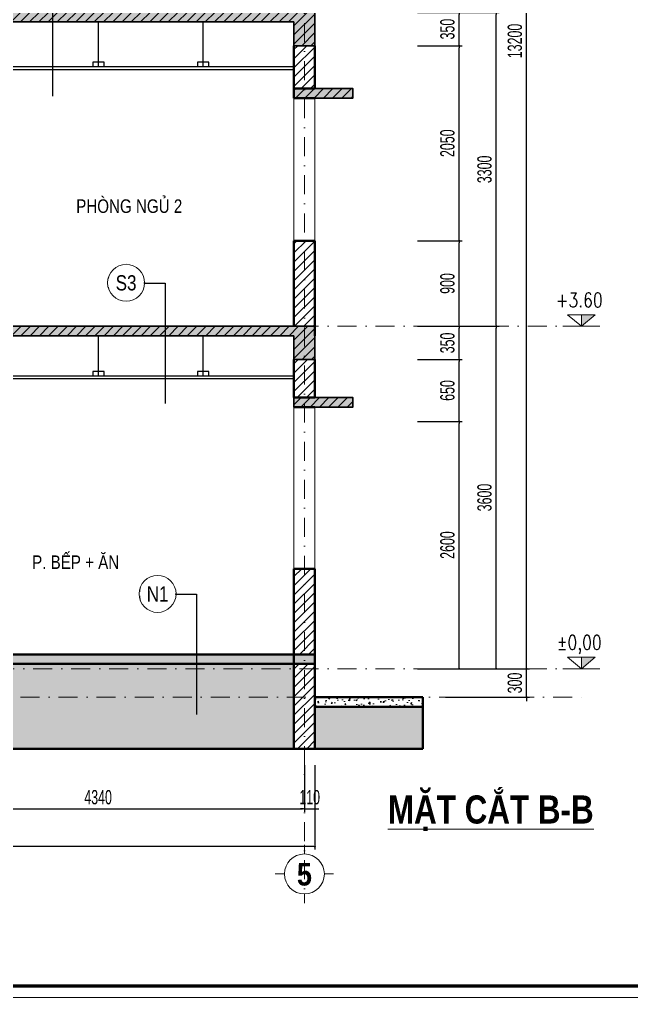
# Model space of a CAD drawing. Header units: millimetres. Extents: x 2565303 to 2664360, y -865723 to -262051.
# Drawn here: x 2645587 to 2652022, y -654848 to -644567 of the extents above; entities that cross this region are included whole.
import ezdxf
from ezdxf.enums import TextEntityAlignment as Align

# ---------------------------------------------------------------- set-up
doc = ezdxf.new("R2010")
doc.units = ezdxf.units.MM
doc.header["$LTSCALE"] = 10
doc.header["$MEASUREMENT"] = 0
doc.linetypes.add('ACAD_ISO07W100', pattern=[3, 0, -3])
doc.linetypes.add('DASHDOT', pattern=[1, 0.5, -0.25, 0, -0.25])
doc.layers.get('0').update_dxf_attribs({"linetype": 'CONTINUOUS'})
doc.layers.get('DEFPOINTS').update_dxf_attribs({"color": 10, "linetype": 'CONTINUOUS'})
for name, color, linetype, lineweight in [('- Nội Thất', 83, 'CONTINUOUS', 25), ('-thay1', 7, 'CONTINUOUS', 18), ('A-WIPEOUT', 254, 'ACAD_ISO07W100', 0), ('LC Dim', 8, 'CONTINUOUS', 13), ('LC Hatch', 252, 'CONTINUOUS', 5), ('LC ISO', 153, 'CONTINUOUS', 13), ('LC Net dam 1', 30, 'CONTINUOUS', 30), ('LC Net dam2', 6, 'CONTINUOUS', 40), ('LC Net manh', 250, 'CONTINUOUS', 5), ('LC Net truc', 134, 'DASHDOT', 5), ('LC Text1', 20, 'CONTINUOUS', 13), ('LC Text2', 7, 'CONTINUOUS', 13)]:
    doc.layers.add(name, color=color, linetype=linetype, lineweight=lineweight)
doc.layers.add('Khungten_LCDI', color=7, linetype='CONTINUOUS')
doc.layers.add('M3', color=3, linetype='CONTINUOUS')
doc.styles.add('General text 2', font='arial.ttf')
doc.styles.add('HOATBIF', font='hoatbif.shx', dxfattribs={"width": 0.65})
doc.styles.add('Khungten', font='', dxfattribs={"width": 0.9, "height": 5000})
doc.styles.add('LC 1', font='')
doc.styles.add('LC3', font='', dxfattribs={"width": 0.8})
doc.styles.add('T1', font='Vnsimli.shx', dxfattribs={"width": 0.7})
doc.styles.add('T2', font='', dxfattribs={"width": 0.8})
doc.styles.add('Title', font='', dxfattribs={"width": 0.8})
doc.styles.get('Khungten').set_extended_font_data('.VnAvantH')
doc.styles.get('LC 1').set_extended_font_data('.VnAvantH', bold=True)
doc.styles.get('LC3').set_extended_font_data('.VnArialH', bold=True)
doc.styles.get('T2').set_extended_font_data('.VnArialH')
doc.styles.get('Title').set_extended_font_data('.VnBlackH')
doc.dimstyles.new('1-100 (1-60)', dxfattribs={"dimscale": 60, "dimtxt": 2.5, "dimasz": 0.35, "dimexe": 0.5, "dimexo": 0, "dimgap": 0.8, "dimtad": 1, "dimdec": 0, "dimzin": 0, "dimdsep": 46, "dimtxsty": 'HOATBIF', "dimblk1": 'DOT', "dimblk2": 'DOT', "dimsah": 1, "dimcen": -1, "dimdle": 1, "dimclrd": 256, "dimclre": 256, "dimclrt": 4, "dimadec": 3, "dimazin": 2, "dimtfac": 0.333333, "dimtdec": 0, "dimtix": 1, "dimtmove": 2, "dimatfit": 3, "dimldrblk": 'DOT', "dimfxl": 1, "dimtvp": 0.833333, "dimtolj": 1, "dimtzin": 0, "dimarcsym": 0})
pattern_1 = [(50, (0, -120733.97), (143.4520365, -12.550427), [15, -165]), (355, (0, -120733.97), (-27.750267, 150.438427), [12, -132]), (100.4514445, (11.95, -120735.02), (115.701769, 137.887998), [12.7480384, -140.2284224]), (46.1842, (0, -120693.97), (213.448266, -33.103856), [22.5, -247.5]), (96.6356355, (17.79, -120696.73), (186.932389, 194.82372), [19.122068, -210.342752]), (351.184164, (0, -120693.97), (186.932389, 194.82372), [18, -198]), (21, (20, -120703.97), (119.3814104, -80.523778), [15, -165]), (326, (20, -120703.97), (48.663066, 145.030009), [12, -132]), (71.451445, (29.95, -120710.68), (168.044475, 64.5062306), [12.748038, -140.2284224]), (37.5, (0, -120733.97), (2.4319711, 66.5787708), [0, -130.4, 0, -134, 0, -132.5]), (7.5, (0, -120733.97), (52.6139075, 78.8823424), [0, -76.4, 0, -127.4, 0, -50.5]), (327.5, (-44.6, -120733.97), (106.7644872, -4.5109743), [0, -50, 0, -156, 0, -207]), (317.5, (-64.6, -120733.97), (116.637234, 20.0209965), [0, -65, 0, -103.6, 0, -147])]
pattern_2 = [(45, (0, -120733.97), (-48.6135912, 48.6135912), [])]

# ---------------------------------------------------------------- blocks, each defined once
blk = doc.blocks.new('DOT')
at = {"layer": 'M3', "color": 0, "linetype": 'ByBlock'}
blk.add_line((-0.5, 0), (-1, 0), dxfattribs=at)
at = {"layer": 'M3', "color": 0, "linetype": 'ByBlock', "const_width": 0.5}
blk.add_lwpolyline([(-0.25, 0, 1), (0.25, 0, 1)], format="xyb", close=True, dxfattribs=at)
blk = doc.blocks.new('*D242')
at = {"layer": 'DEFPOINTS', "color": 0, "transparency": 16777216}
for p in [(2644243, -652408), (2648583, -652408), (2648583, -652867)]:
    blk.add_point(p, dxfattribs=at)
at = {"layer": 'LC Dim', "lineweight": -2, "transparency": 16777216}
for p, q in [((2644243, -652408), (2644243, -652897)), ((2648583, -652408), (2648583, -652897)), ((2644264, -652867), (2648562, -652867))]:
    blk.add_line(p, q, dxfattribs=at)
at = {"layer": 'LC Dim', "lineweight": -2, "transparency": 16777216, "xscale": 21, "yscale": 21, "zscale": 21, "rotation": 180}
blk.add_blockref('DOT', (2644243, -652867), dxfattribs=at)
at = {"layer": 'LC Dim', "lineweight": -2, "transparency": 16777216, "xscale": 21, "yscale": 21, "zscale": 21}
blk.add_blockref('DOT', (2648583, -652867), dxfattribs=at)
at = {"layer": 'LC Dim', "color": 4, "transparency": 16777216, "insert": (2646413, -652744), "char_height": 150, "attachment_point": 5, "style": 'HOATBIF'}
blk.add_mtext('\\A1;4340', dxfattribs=at)
blk = doc.blocks.new('*D243')
at = {"layer": 'DEFPOINTS', "color": 0, "transparency": 16777216}
for p in [(2648583, -652408), (2648693, -652408), (2648693, -652867)]:
    blk.add_point(p, dxfattribs=at)
at = {"layer": 'LC Dim', "lineweight": -2, "transparency": 16777216}
for p, q in [((2648583, -652408), (2648583, -652897)), ((2648693, -652408), (2648693, -652897)), ((2648562, -652867), (2648541, -652867)), ((2648583, -652867), (2648693, -652867)), ((2648714, -652867), (2648735, -652867))]:
    blk.add_line(p, q, dxfattribs=at)
at = {"layer": 'LC Dim', "lineweight": -2, "transparency": 16777216, "xscale": 21, "yscale": 21, "zscale": 21}
blk.add_blockref('DOT', (2648583, -652867), dxfattribs=at)
at = {"layer": 'LC Dim', "lineweight": -2, "transparency": 16777216, "xscale": 21, "yscale": 21, "zscale": 21, "rotation": 180}
blk.add_blockref('DOT', (2648693, -652867), dxfattribs=at)
at = {"layer": 'LC Dim', "color": 4, "transparency": 16777216, "insert": (2648638, -652744), "char_height": 150, "attachment_point": 5, "style": 'HOATBIF'}
blk.add_mtext('\\A1;110', dxfattribs=at)
blk = doc.blocks.new('*D244')
at = {"layer": 'DEFPOINTS', "color": 0, "transparency": 16777216}
for p in [(2634693, -652408), (2648693, -652408), (2634693, -653262)]:
    blk.add_point(p, dxfattribs=at)
at = {"layer": 'LC Dim', "lineweight": -2, "transparency": 16777216}
for p, q in [((2634693, -652408), (2634693, -653292)), ((2648693, -652408), (2648693, -653292)), ((2648672, -653262), (2634714, -653262))]:
    blk.add_line(p, q, dxfattribs=at)
at = {"layer": 'LC Dim', "lineweight": -2, "transparency": 16777216, "xscale": 21, "yscale": 21, "zscale": 21, "rotation": 180}
blk.add_blockref('DOT', (2634693, -653262), dxfattribs=at)
at = {"layer": 'LC Dim', "lineweight": -2, "transparency": 16777216, "xscale": 21, "yscale": 21, "zscale": 21}
blk.add_blockref('DOT', (2648693, -653262), dxfattribs=at)
at = {"layer": 'LC Dim', "color": 4, "transparency": 16777216, "insert": (2641613, -653123), "char_height": 150, "attachment_point": 5, "style": 'HOATBIF'}
blk.add_mtext('\\A1;14000', dxfattribs=at)
blk = doc.blocks.new('TTRUC')
at = {"layer": 'LC ISO'}
for p, q in [((0, 6.95), (0, 10.13)), ((-6.95, 0), (-10.13, 0)), ((6.95, 0), (10.13, 0)), ((0, -6.95), (0, -10.13))]:
    blk.add_line(p, q, dxfattribs=at)
at = {"layer": 'LC Net manh'}
blk.add_circle((0, 0), 6.95, dxfattribs=at)
blk = doc.blocks.new('Caodo1')
at = {"layer": 'LC Text1'}
blk.add_hatch(color=256, dxfattribs=at).paths.add_polyline_path([(0, 200), (0, 0), (243, 200)])
for p, q in [((0, 0), (0, 200)), ((324, 0), (-324, 0))]:
    blk.add_line(p, q, dxfattribs=at)
blk.add_lwpolyline([(-243, 200), (243, 200), (0, 0), (0, 0)], close=True, dxfattribs=at)
at = {"layer": 'LC Text1', "style": 'T1', "width": 0.8}
blk.add_attdef('%%P0,00', text='', height=250, dxfattribs=at).set_placement((-39, 460), align=Align.MIDDLE_CENTER)
blk = doc.blocks.new('*D285')
at = {"layer": 'DEFPOINTS', "color": 0, "transparency": 16777216}
for p in [(2650067, -651392), (2650919, -651392), (2650067, -651692)]:
    blk.add_point(p, dxfattribs=at)
at = {"layer": 'LC Dim', "lineweight": -2, "transparency": 16777216}
for p, q in [((2650067, -651392), (2650949, -651392)), ((2650919, -651371), (2650919, -651350)), ((2650919, -651692), (2650919, -651392)), ((2650067, -651692), (2650949, -651692)), ((2650919, -651713), (2650919, -651734))]:
    blk.add_line(p, q, dxfattribs=at)
at = {"layer": 'LC Dim', "lineweight": -2, "transparency": 16777216, "xscale": 21, "yscale": 21, "zscale": 21}
for p, rotation in [((2650919, -651392), 270), ((2650919, -651692), 90)]:
    blk.add_blockref('DOT', p, dxfattribs=dict(at, rotation=rotation))
at = {"layer": 'LC Dim', "color": 4, "transparency": 16777216, "insert": (2650796, -651542), "char_height": 150, "attachment_point": 5, "rotation": 90, "style": 'HOATBIF'}
blk.add_mtext('\\A1;300', dxfattribs=at)
blk = doc.blocks.new('*D286')
at = {"layer": 'DEFPOINTS', "color": 0, "transparency": 16777216}
for p in [(2650067, -647792), (2650600, -647792), (2650067, -651392)]:
    blk.add_point(p, dxfattribs=at)
at = {"layer": 'LC Dim', "lineweight": -2, "transparency": 16777216}
for p, q in [((2650067, -647792), (2650630, -647792)), ((2650600, -651371), (2650600, -647813)), ((2650067, -651392), (2650630, -651392))]:
    blk.add_line(p, q, dxfattribs=at)
at = {"layer": 'LC Dim', "lineweight": -2, "transparency": 16777216, "xscale": 21, "yscale": 21, "zscale": 21}
for p, rotation in [((2650600, -647792), 90), ((2650600, -651392), 270)]:
    blk.add_blockref('DOT', p, dxfattribs=dict(at, rotation=rotation))
at = {"layer": 'LC Dim', "color": 4, "transparency": 16777216, "insert": (2650477, -649592), "char_height": 150, "attachment_point": 5, "rotation": 90, "style": 'HOATBIF'}
blk.add_mtext('\\A1;3600', dxfattribs=at)
blk = doc.blocks.new('*D287')
at = {"layer": 'DEFPOINTS', "color": 0, "transparency": 16777216}
for p in [(2650067, -644492), (2650600, -644492), (2650067, -647792)]:
    blk.add_point(p, dxfattribs=at)
at = {"layer": 'LC Dim', "lineweight": -2, "transparency": 16777216}
for p, q in [((2650067, -644492), (2650630, -644492)), ((2650600, -647771), (2650600, -644513)), ((2650067, -647792), (2650630, -647792))]:
    blk.add_line(p, q, dxfattribs=at)
at = {"layer": 'LC Dim', "lineweight": -2, "transparency": 16777216, "xscale": 21, "yscale": 21, "zscale": 21}
for p, rotation in [((2650600, -644492), 90), ((2650600, -647792), 270)]:
    blk.add_blockref('DOT', p, dxfattribs=dict(at, rotation=rotation))
at = {"layer": 'LC Dim', "color": 4, "transparency": 16777216, "insert": (2650477, -646142), "char_height": 150, "attachment_point": 5, "rotation": 90, "style": 'HOATBIF'}
blk.add_mtext('\\A1;3300', dxfattribs=at)
blk = doc.blocks.new('*D290')
at = {"layer": 'DEFPOINTS', "color": 0, "transparency": 16777216}
for p in [(2650067, -638192), (2650919, -638192), (2650067, -651392)]:
    blk.add_point(p, dxfattribs=at)
at = {"layer": 'LC Dim', "lineweight": -2, "transparency": 16777216}
for p, q in [((2650067, -638192), (2650949, -638192)), ((2650919, -651371), (2650919, -638213)), ((2650067, -651392), (2650949, -651392))]:
    blk.add_line(p, q, dxfattribs=at)
at = {"layer": 'LC Dim', "lineweight": -2, "transparency": 16777216, "xscale": 21, "yscale": 21, "zscale": 21}
for p, rotation in [((2650919, -638192), 90), ((2650919, -651392), 270)]:
    blk.add_blockref('DOT', p, dxfattribs=dict(at, rotation=rotation))
at = {"layer": 'LC Dim', "color": 4, "transparency": 16777216, "insert": (2650796, -644792), "char_height": 150, "attachment_point": 5, "rotation": 90, "style": 'HOATBIF'}
blk.add_mtext('\\A1;13200', dxfattribs=at)
blk = doc.blocks.new('*D291')
at = {"layer": 'DEFPOINTS', "color": 0, "transparency": 16777216}
for p in [(2649772, -648792), (2650210, -648792), (2649772, -651392)]:
    blk.add_point(p, dxfattribs=at)
at = {"layer": 'LC Dim', "lineweight": -2, "transparency": 16777216}
for p, q in [((2649772, -648792), (2650240, -648792)), ((2650210, -651371), (2650210, -648813)), ((2649772, -651392), (2650240, -651392))]:
    blk.add_line(p, q, dxfattribs=at)
at = {"layer": 'LC Dim', "lineweight": -2, "transparency": 16777216, "xscale": 21, "yscale": 21, "zscale": 21}
for p, rotation in [((2650210, -648792), 90), ((2650210, -651392), 270)]:
    blk.add_blockref('DOT', p, dxfattribs=dict(at, rotation=rotation))
at = {"layer": 'LC Dim', "color": 4, "transparency": 16777216, "insert": (2650087, -650092), "char_height": 150, "attachment_point": 5, "rotation": 90, "style": 'HOATBIF'}
blk.add_mtext('\\A1;2600', dxfattribs=at)
blk = doc.blocks.new('*D292')
at = {"layer": 'DEFPOINTS', "color": 0, "transparency": 16777216}
for p in [(2649772, -648142), (2650210, -648142), (2649772, -648792)]:
    blk.add_point(p, dxfattribs=at)
at = {"layer": 'LC Dim', "lineweight": -2, "transparency": 16777216}
for p, q in [((2649772, -648142), (2650240, -648142)), ((2650210, -648771), (2650210, -648163)), ((2649772, -648792), (2650240, -648792))]:
    blk.add_line(p, q, dxfattribs=at)
at = {"layer": 'LC Dim', "lineweight": -2, "transparency": 16777216, "xscale": 21, "yscale": 21, "zscale": 21}
for p, rotation in [((2650210, -648142), 90), ((2650210, -648792), 270)]:
    blk.add_blockref('DOT', p, dxfattribs=dict(at, rotation=rotation))
at = {"layer": 'LC Dim', "color": 4, "transparency": 16777216, "insert": (2650087, -648467), "char_height": 150, "attachment_point": 5, "rotation": 90, "style": 'HOATBIF'}
blk.add_mtext('\\A1;650', dxfattribs=at)
blk = doc.blocks.new('*D293')
at = {"layer": 'DEFPOINTS', "color": 0, "transparency": 16777216}
for p in [(2649772, -647792), (2650210, -647792), (2649772, -648142)]:
    blk.add_point(p, dxfattribs=at)
at = {"layer": 'LC Dim', "lineweight": -2, "transparency": 16777216}
for p, q in [((2649772, -647792), (2650240, -647792)), ((2650210, -648121), (2650210, -647813)), ((2649772, -648142), (2650240, -648142))]:
    blk.add_line(p, q, dxfattribs=at)
at = {"layer": 'LC Dim', "lineweight": -2, "transparency": 16777216, "xscale": 21, "yscale": 21, "zscale": 21}
for p, rotation in [((2650210, -647792), 90), ((2650210, -648142), 270)]:
    blk.add_blockref('DOT', p, dxfattribs=dict(at, rotation=rotation))
at = {"layer": 'LC Dim', "color": 4, "transparency": 16777216, "insert": (2650087, -647967), "char_height": 150, "attachment_point": 5, "rotation": 90, "style": 'HOATBIF'}
blk.add_mtext('\\A1;350', dxfattribs=at)
blk = doc.blocks.new('*D294')
at = {"layer": 'DEFPOINTS', "color": 0, "transparency": 16777216}
for p in [(2649772, -646892), (2650210, -646892), (2649772, -647792)]:
    blk.add_point(p, dxfattribs=at)
at = {"layer": 'LC Dim', "lineweight": -2, "transparency": 16777216}
for p, q in [((2649772, -646892), (2650240, -646892)), ((2650210, -647771), (2650210, -646913)), ((2649772, -647792), (2650240, -647792))]:
    blk.add_line(p, q, dxfattribs=at)
at = {"layer": 'LC Dim', "lineweight": -2, "transparency": 16777216, "xscale": 21, "yscale": 21, "zscale": 21}
for p, rotation in [((2650210, -646892), 90), ((2650210, -647792), 270)]:
    blk.add_blockref('DOT', p, dxfattribs=dict(at, rotation=rotation))
at = {"layer": 'LC Dim', "color": 4, "transparency": 16777216, "insert": (2650087, -647342), "char_height": 150, "attachment_point": 5, "rotation": 90, "style": 'HOATBIF'}
blk.add_mtext('\\A1;900', dxfattribs=at)
blk = doc.blocks.new('*D295')
at = {"layer": 'DEFPOINTS', "color": 0, "transparency": 16777216}
for p in [(2649772, -644842), (2650210, -644842), (2649772, -646892)]:
    blk.add_point(p, dxfattribs=at)
at = {"layer": 'LC Dim', "lineweight": -2, "transparency": 16777216}
for p, q in [((2649772, -644842), (2650240, -644842)), ((2650210, -646871), (2650210, -644863)), ((2649772, -646892), (2650240, -646892))]:
    blk.add_line(p, q, dxfattribs=at)
at = {"layer": 'LC Dim', "lineweight": -2, "transparency": 16777216, "xscale": 21, "yscale": 21, "zscale": 21}
for p, rotation in [((2650210, -644842), 90), ((2650210, -646892), 270)]:
    blk.add_blockref('DOT', p, dxfattribs=dict(at, rotation=rotation))
at = {"layer": 'LC Dim', "color": 4, "transparency": 16777216, "insert": (2650087, -645867), "char_height": 150, "attachment_point": 5, "rotation": 90, "style": 'HOATBIF'}
blk.add_mtext('\\A1;2050', dxfattribs=at)
blk = doc.blocks.new('*D296')
at = {"layer": 'DEFPOINTS', "color": 0, "transparency": 16777216}
for p in [(2649772, -644492), (2650210, -644492), (2649772, -644842)]:
    blk.add_point(p, dxfattribs=at)
at = {"layer": 'LC Dim', "lineweight": -2, "transparency": 16777216}
for p, q in [((2649772, -644492), (2650240, -644492)), ((2650210, -644821), (2650210, -644513)), ((2649772, -644842), (2650240, -644842))]:
    blk.add_line(p, q, dxfattribs=at)
at = {"layer": 'LC Dim', "lineweight": -2, "transparency": 16777216, "xscale": 21, "yscale": 21, "zscale": 21}
for p, rotation in [((2650210, -644492), 90), ((2650210, -644842), 270)]:
    blk.add_blockref('DOT', p, dxfattribs=dict(at, rotation=rotation))
at = {"layer": 'LC Dim', "color": 4, "transparency": 16777216, "insert": (2650087, -644667), "char_height": 150, "attachment_point": 5, "rotation": 90, "style": 'HOATBIF'}
blk.add_mtext('\\A1;350', dxfattribs=at)
blk = doc.blocks.new('lcdi fix')
at = {"layer": 'DEFPOINTS', "lineweight": 0}
blk.add_lwpolyline([(-1200, -14850), (-1200, 14850), (40800, 14850), (40800, -14850)], close=True, dxfattribs=at)
at = {"layer": 'Khungten_LCDI', "color": 5, "lineweight": 60}
blk.add_lwpolyline([(0, -14650), (0, 14650), (40600, 14650), (40600, -14650)], close=True, dxfattribs=at)
at = {"color": 7, "style": 'Khungten', "width": 0.8}
for tag, p in [('REVISION', (39499, -10746)), ('NGAYHT', (39546, -11609))]:
    blk.add_attdef(tag, text='', height=200, dxfattribs=at).set_placement(p, align=Align.CENTER)
at = {"layer": 'LC Text1', "style": 'Title', "width": 1.485915}
for tag, p, p2 in [('TENBANVE1', (36913, -8886), (40339, -8886)), ('TENBANVE2', (36913, -9562), (40339, -9562))]:
    blk.add_attdef(tag, text='', height=250, dxfattribs=at).set_placement(p, p2, align=Align.FIT)
at = {"layer": 'LC Text1', "style": 'Title', "width": 0.7}
blk.add_attdef('SOBANVE', text='', height=250, dxfattribs=at).set_placement((39562, -13896), align=Align.CENTER)
blk = doc.blocks.new('TIEUDE1')
at = {"layer": 'LC Text2', "color": 7, "style": 'LC 1'}
blk.add_attdef('TIªU§Ò', text='', height=5, dxfattribs=at).set_placement((0, 0), align=Align.BOTTOM_CENTER)
blk.add_attdef('TL', text='', height=3, dxfattribs=at).set_placement((0, -2), align=Align.TOP_CENTER)
blk = doc.blocks.new('*U262')
at = {"layer": 'A-WIPEOUT'}
blk.add_lwpolyline([(0, 4.25), (-2.5, 3.44), (-4.04, 1.31), (-4.04, -1.31), (-2.5, -3.44), (0, -4.25), (2.5, -3.44), (4.04, -1.31), (4.04, 1.31), (2.5, 3.44)], close=True, dxfattribs=at)
at = {"layer": 'LC Text1', "style": 'General text 2', "width": 0.8, "flags": 8}
blk.add_attdef('SYMBOL', text='', height=3.5, dxfattribs=at).set_placement((0, 0), align=Align.MIDDLE_CENTER)
blk.add_wipeout([(0, 4.25), (-2.5, 3.44), (-4.04, 1.31), (-4.04, -1.31), (-2.5, -3.44), (0, -4.25), (2.5, -3.44), (4.04, -1.31), (4.04, 1.31), (2.5, 3.44)]).dxf.layer = 'A-WIPEOUT'
at = {"layer": 'LC ISO'}
blk.add_circle((0, 0), 4.25, dxfattribs=at)

msp = doc.modelspace()

# ---------------------------------------------------------------- hatches: boundary and pattern name
at = {"layer": 'LC Dim', "ltscale": 0.3}
h = msp.add_hatch(dxfattribs=at)
h.set_pattern_fill('EARTH', color=256, scale=750, style=0)
h.set_pattern_definition([(0, (0, -120733.97), (187.5, 187.5), [187.5, -187.5]), (0, (0, -120663.66), (187.5, 187.5), [187.5, -187.5]), (0, (0, -120593.35), (187.5, 187.5), [187.5, -187.5]), (90, (23.44, -120569.9), (-187.5, 187.5), [187.5, -187.5]), (90, (93.75, -120569.9), (-187.5, 187.5), [187.5, -187.5]), (90, (164.06, -120569.9), (-187.5, 187.5), [187.5, -187.5])])
h.paths.add_polyline_path([(2649827.3, -651791.8), (2648692.7, -651791.8), (2648692.7, -652233.5), (2649827.3, -652233.5)])
h.paths.add_polyline_path([(2648472.7, -651341.8), (2644352.7, -651341.8), (2644352.7, -652233.5), (2648472.7, -652233.5)])
h.paths.add_polyline_path([(2644132.7, -651341.8), (2641832.7, -651341.8), (2641832.7, -652233.5), (2644132.7, -652233.5)])
h.paths.add_polyline_path([(2641612.7, -651341.8), (2637632.7, -651341.8), (2637632.7, -652233.5), (2641612.7, -652233.5)])
h.paths.add_polyline_path([(2637412.7, -651491.8), (2634912.7, -651491.8), (2634912.7, -652233.5), (2637412.7, -652233.5)])
h.paths.add_polyline_path([(2634692.7, -651791.8), (2631526.4, -651791.8), (2631526.4, -652233.5), (2634692.7, -652233.5)])
at = {"layer": 'LC Hatch'}
h = msp.add_hatch(dxfattribs=at)
h.set_pattern_fill('AR-CONC', color=256, scale=20, style=0)
h.set_pattern_definition(pattern_1)
h.paths.add_polyline_path([(2634912.7, -648691.8), (2634692.7, -648691.8), (2634692.7, -648791.8), (2634912.7, -648791.8)])
h.paths.add_polyline_path([(2649092.7, -648541.8), (2648472.7, -648541.8), (2648472.7, -648641.8), (2649092.7, -648641.8)])
h.paths.add_polyline_path([(2648692.7, -647791.8), (2641612.7, -647791.8), (2641612.7, -647841.8), (2640222.7, -647841.8), (2640222.7, -647791.8), (2634692.7, -647791.8), (2634692.7, -648041.8), (2634012.7, -648041.8), (2634012.7, -647791.8), (2633792.7, -647791.8), (2633792.7, -648141.8), (2634912.7, -648141.8), (2634912.7, -647891.8), (2637412.7, -647891.8), (2637412.7, -648141.8), (2637632.7, -648141.8), (2637632.7, -647891.8), (2640002.7, -647891.8), (2640002.7, -648141.8), (2640222.7, -648141.8), (2640222.7, -647941.8), (2641612.7, -647941.8), (2641612.7, -648141.8), (2641832.7, -648141.8), (2641832.7, -647891.8), (2644132.7, -647891.8), (2644132.7, -648141.8), (2644352.7, -648141.8), (2644352.7, -647891.8), (2648472.7, -647891.8), (2648472.7, -648141.8), (2648692.7, -648141.8)])
h.paths.add_polyline_path([(2644242.7, -645291.8), (2644132.7, -645291.8), (2644132.7, -645391.8), (2644242.7, -645391.8)])
h.paths.add_polyline_path([(2644242.7, -641991.8), (2644132.7, -641991.8), (2644132.7, -642091.8), (2644242.7, -642091.8)])
h.paths.add_polyline_path([(2634912.7, -645291.8), (2634692.7, -645291.8), (2634692.7, -645391.8), (2634912.7, -645391.8)])
h.paths.add_polyline_path([(2634912.7, -641991.8), (2634692.7, -641991.8), (2634692.7, -642091.8), (2634912.7, -642091.8)])
h.paths.add_polyline_path([(2649092.7, -645291.8), (2648472.7, -645291.8), (2648472.7, -645391.8), (2649092.7, -645391.8)])
h.paths.add_polyline_path([(2648692.7, -644491.8), (2641612.7, -644491.8), (2641612.7, -644541.8), (2640222.7, -644541.8), (2640222.7, -644491.8), (2634692.7, -644491.8), (2634692.7, -644741.8), (2634012.7, -644741.8), (2634012.7, -644491.8), (2633792.7, -644491.8), (2633792.7, -644841.8), (2634912.7, -644841.8), (2634912.7, -644591.8), (2637412.7, -644591.8), (2637412.7, -644841.8), (2637632.7, -644841.8), (2637632.7, -644591.8), (2640002.7, -644591.8), (2640002.7, -644841.8), (2640222.7, -644841.8), (2640222.7, -644641.8), (2641612.7, -644641.8), (2641612.7, -644841.8), (2641832.7, -644841.8), (2641832.7, -644591.8), (2644132.7, -644591.8), (2644132.7, -644841.8), (2644352.7, -644841.8), (2644352.7, -644591.8), (2648472.7, -644591.8), (2648472.7, -644841.8), (2648692.7, -644841.8)])
h.paths.add_polyline_path([(2649092.7, -641991.8), (2648472.7, -641991.8), (2648472.7, -642091.8), (2649092.7, -642091.8)])
h.paths.add_polyline_path([(2634912.7, -638191.8), (2634692.7, -638191.8), (2634692.7, -638441.8), (2634012.7, -638441.8), (2634012.7, -638191.8), (2633792.7, -638191.8), (2633792.7, -638541.8), (2634912.7, -638541.8)])
h.paths.add_polyline_path([(2646262.7, -638191.8), (2636812.7, -638191.8), (2636812.7, -638291.8), (2637412.7, -638291.8), (2637412.7, -638541.8), (2637632.7, -638541.8), (2637632.7, -638291.8), (2641612.7, -638291.8), (2641612.7, -638541.8), (2641832.7, -638541.8), (2641832.7, -638291.8), (2644132.7, -638291.8), (2644132.7, -638541.8), (2644352.7, -638541.8), (2644352.7, -638291.8), (2645442.7, -638291.8), (2645442.7, -638541.8), (2645662.7, -638541.8), (2645662.7, -638291.8), (2646262.7, -638291.8)])
h.paths.add_polyline_path([(2640222.7, -641291.8), (2641612.7, -641291.8), (2641612.7, -641541.8), (2641832.7, -641541.8), (2641832.7, -641291.8), (2644132.7, -641291.8), (2644132.7, -641541.8), (2644352.7, -641541.8), (2644352.7, -641291.8), (2648472.7, -641291.8), (2648472.7, -641541.8), (2648692.7, -641541.8), (2648692.7, -641191.8), (2634692.7, -641191.8), (2634692.7, -641441.8), (2634012.7, -641441.8), (2634012.7, -641191.8), (2633792.7, -641191.8), (2633792.7, -641541.8), (2634912.7, -641541.8), (2634912.7, -641291.8), (2637412.7, -641291.8), (2637412.7, -641541.8), (2637632.7, -641541.8), (2637632.7, -641291.8), (2640002.7, -641291.8), (2640002.7, -641541.8), (2640222.7, -641541.8)])
at = {"layer": 'LC Hatch', "ltscale": 0.3}
h = msp.add_hatch(dxfattribs=at)
h.set_pattern_fill('ANSI31', color=256, scale=550, style=0)
h.set_pattern_definition([(45, (0, -125733.97), (-48.6135912, 48.6135912), [])])
h.paths.add_polyline_path([(2634912.7, -648691.8), (2634692.7, -648691.8), (2634692.7, -648791.8), (2634912.7, -648791.8)])
h.paths.add_polyline_path([(2649092.7, -648541.8), (2648472.7, -648541.8), (2648472.7, -648641.8), (2649092.7, -648641.8)])
h.paths.add_polyline_path([(2648692.7, -647791.8), (2641612.7, -647791.8), (2641612.7, -647841.8), (2640222.7, -647841.8), (2640222.7, -647791.8), (2634692.7, -647791.8), (2634692.7, -648041.8), (2634012.7, -648041.8), (2634012.7, -647791.8), (2633792.7, -647791.8), (2633792.7, -648141.8), (2634912.7, -648141.8), (2634912.7, -647891.8), (2637412.7, -647891.8), (2637412.7, -648141.8), (2637632.7, -648141.8), (2637632.7, -647891.8), (2640002.7, -647891.8), (2640002.7, -648141.8), (2640222.7, -648141.8), (2640222.7, -647941.8), (2641612.7, -647941.8), (2641612.7, -648141.8), (2641832.7, -648141.8), (2641832.7, -647891.8), (2644132.7, -647891.8), (2644132.7, -648141.8), (2644352.7, -648141.8), (2644352.7, -647891.8), (2648472.7, -647891.8), (2648472.7, -648141.8), (2648692.7, -648141.8)])
h.paths.add_polyline_path([(2644242.7, -645291.8), (2644132.7, -645291.8), (2644132.7, -645391.8), (2644242.7, -645391.8)])
h.paths.add_polyline_path([(2644242.7, -641991.8), (2644132.7, -641991.8), (2644132.7, -642091.8), (2644242.7, -642091.8)])
h.paths.add_polyline_path([(2634912.7, -645291.8), (2634692.7, -645291.8), (2634692.7, -645391.8), (2634912.7, -645391.8)])
h.paths.add_polyline_path([(2634912.7, -641991.8), (2634692.7, -641991.8), (2634692.7, -642091.8), (2634912.7, -642091.8)])
h.paths.add_polyline_path([(2649092.7, -645291.8), (2648472.7, -645291.8), (2648472.7, -645391.8), (2649092.7, -645391.8)])
h.paths.add_polyline_path([(2648692.7, -644491.8), (2641612.7, -644491.8), (2641612.7, -644541.8), (2640222.7, -644541.8), (2640222.7, -644491.8), (2634692.7, -644491.8), (2634692.7, -644741.8), (2634012.7, -644741.8), (2634012.7, -644491.8), (2633792.7, -644491.8), (2633792.7, -644841.8), (2634912.7, -644841.8), (2634912.7, -644591.8), (2637412.7, -644591.8), (2637412.7, -644841.8), (2637632.7, -644841.8), (2637632.7, -644591.8), (2640002.7, -644591.8), (2640002.7, -644841.8), (2640222.7, -644841.8), (2640222.7, -644641.8), (2641612.7, -644641.8), (2641612.7, -644841.8), (2641832.7, -644841.8), (2641832.7, -644591.8), (2644132.7, -644591.8), (2644132.7, -644841.8), (2644352.7, -644841.8), (2644352.7, -644591.8), (2648472.7, -644591.8), (2648472.7, -644841.8), (2648692.7, -644841.8)])
h.paths.add_polyline_path([(2649092.7, -641991.8), (2648472.7, -641991.8), (2648472.7, -642091.8), (2649092.7, -642091.8)])
h.paths.add_polyline_path([(2634912.7, -638191.8), (2634692.7, -638191.8), (2634692.7, -638441.8), (2634012.7, -638441.8), (2634012.7, -638191.8), (2633792.7, -638191.8), (2633792.7, -638541.8), (2634912.7, -638541.8)])
h.paths.add_polyline_path([(2646262.7, -638191.8), (2636812.7, -638191.8), (2636812.7, -638291.8), (2637412.7, -638291.8), (2637412.7, -638541.8), (2637632.7, -638541.8), (2637632.7, -638291.8), (2641612.7, -638291.8), (2641612.7, -638541.8), (2641832.7, -638541.8), (2641832.7, -638291.8), (2644132.7, -638291.8), (2644132.7, -638541.8), (2644352.7, -638541.8), (2644352.7, -638291.8), (2645442.7, -638291.8), (2645442.7, -638541.8), (2645662.7, -638541.8), (2645662.7, -638291.8), (2646262.7, -638291.8)])
h.paths.add_polyline_path([(2640222.7, -641291.8), (2641612.7, -641291.8), (2641612.7, -641541.8), (2641832.7, -641541.8), (2641832.7, -641291.8), (2644132.7, -641291.8), (2644132.7, -641541.8), (2644352.7, -641541.8), (2644352.7, -641291.8), (2648472.7, -641291.8), (2648472.7, -641541.8), (2648692.7, -641541.8), (2648692.7, -641191.8), (2634692.7, -641191.8), (2634692.7, -641441.8), (2634012.7, -641441.8), (2634012.7, -641191.8), (2633792.7, -641191.8), (2633792.7, -641541.8), (2634912.7, -641541.8), (2634912.7, -641291.8), (2637412.7, -641291.8), (2637412.7, -641541.8), (2637632.7, -641541.8), (2637632.7, -641291.8), (2640002.7, -641291.8), (2640002.7, -641541.8), (2640222.7, -641541.8)])
h = msp.add_hatch(dxfattribs=at)
h.set_pattern_fill('ANSI31', color=256, scale=550, style=0)
h.set_pattern_definition(pattern_2)
h.paths.add_polyline_path([(2644242.7, -644841.8), (2644132.7, -644841.8), (2644132.7, -645291.8), (2644242.7, -645291.8)])
h.paths.add_polyline_path([(2648692.7, -644841.8), (2648472.7, -644841.8), (2648472.7, -645291.8), (2648692.7, -645291.8)])
h.paths.add_polyline_path([(2644242.7, -641541.8), (2644132.7, -641541.8), (2644132.7, -641991.8), (2644242.7, -641991.8)])
h.paths.add_polyline_path([(2648692.7, -643591.8), (2648472.7, -643591.8), (2648472.7, -644491.8), (2648692.7, -644491.8)])
h.paths.add_polyline_path([(2648692.7, -641541.8), (2648472.7, -641541.8), (2648472.7, -641991.8), (2648692.7, -641991.8)])
h.paths.add_polyline_path([(2648692.7, -640291.8), (2648582.7, -640291.8), (2648582.7, -641191.8), (2648692.7, -641191.8)])
h = msp.add_hatch(dxfattribs=at)
h.set_pattern_fill('ANSI31', color=256, scale=550, style=0)
h.set_pattern_definition(pattern_2)
h.paths.add_polyline_path([(2634912.7, -644841.8), (2634692.7, -644841.8), (2634692.7, -645291.8), (2634912.7, -645291.8)])
h.paths.add_polyline_path([(2634912.7, -648141.8), (2634692.7, -648141.8), (2634692.7, -648691.8), (2634912.7, -648691.8)])
h.paths.add_polyline_path([(2648692.7, -648141.8), (2648472.7, -648141.8), (2648472.7, -648541.8), (2648692.7, -648541.8)])
h.paths.add_polyline_path([(2648692.7, -646891.8), (2648472.7, -646891.8), (2648472.7, -647791.8), (2648692.7, -647791.8)])
h.paths.add_polyline_path([(2640222.7, -644841.8), (2640112.7, -644841.8), (2640112.7, -647791.8), (2640222.7, -647791.8)])
h.paths.add_polyline_path([(2641832.7, -644841.8), (2641722.7, -644841.8), (2641722.7, -647791.8), (2641832.7, -647791.8)])
h = msp.add_hatch(dxfattribs=at)
h.set_pattern_fill('ANSI31', color=256, scale=550, style=0)
h.set_pattern_definition(pattern_2)
h.paths.add_polyline_path([(2641832.7, -651341.8), (2641612.7, -651341.8), (2641612.7, -652233.5), (2641832.7, -652233.5)])
h.paths.add_polyline_path([(2644352.7, -651341.8), (2644132.7, -651341.8), (2644132.7, -652233.5), (2644352.7, -652233.5)])
h.paths.add_polyline_path([(2648692.7, -651341.8), (2648472.7, -651341.8), (2648472.7, -652233.5), (2648692.7, -652233.5)])
h.paths.add_polyline_path([(2648692.7, -650341.8), (2648472.7, -650341.8), (2648472.7, -651241.8), (2648692.7, -651241.8)])
at = {"layer": 'LC Hatch'}
h = msp.add_hatch(dxfattribs=at)
h.set_pattern_fill('AR-CONC', color=256, scale=20, style=0)
h.set_pattern_definition(pattern_1)
h.paths.add_polyline_path([(2648692.7, -651241.8), (2637632.7, -651241.8), (2637632.7, -651341.8), (2648692.7, -651341.8)])
h.paths.add_polyline_path([(2637632.7, -651241.8), (2637412.7, -651241.8), (2637412.7, -651341.8), (2637632.7, -651341.8)])
h.paths.add_polyline_path([(2637412.7, -651391.8), (2634912.7, -651391.8), (2634912.7, -651491.8), (2637412.7, -651491.8)])
h.paths.add_polyline_path([(2634912.7, -651391.8), (2634692.7, -651391.8), (2634692.7, -651491.8), (2634912.7, -651491.8)])
h.paths.add_polyline_path([(2634692.7, -651691.8), (2631526.4, -651691.8), (2631526.4, -651791.8), (2634692.7, -651791.8)])
h = msp.add_hatch(dxfattribs=at)
h.set_pattern_fill('AR-CONC', color=256, scale=20, style=0)
h.set_pattern_definition(pattern_1)
h.paths.add_polyline_path([(2649827.3, -651691.8), (2648692.7, -651691.8), (2648692.7, -651791.8), (2649827.3, -651791.8)])

# ---------------------------------------------------------------- linework, layer by layer
at = {"layer": '- Nội Thất'}
for p, q in [((2646418.6, -645061.8), (2646418.6, -644591.8)), ((2647517.8, -645061.8), (2647517.8, -644591.8)), ((2644242.7, -645061.8), (2648472.7, -645061.8)), ((2644242.7, -645091.8), (2648472.7, -645091.8)), ((2646418.6, -648311.8), (2646418.6, -647891.8)), ((2647517.8, -648311.8), (2647517.8, -647891.8)), ((2635412.7, -648311.8), (2648472.7, -648311.8)), ((2635442.7, -648341.8), (2648472.7, -648341.8))]:
    msp.add_line(p, q, dxfattribs=at)
for points in [[(2646358.8, -645061.8), (2646478.3, -645061.8), (2646478.3, -645016.4), (2646358.8, -645016.4)], [(2647458, -645061.8), (2647577.5, -645061.8), (2647577.5, -645016.4), (2647458, -645016.4)], [(2646358.8, -648311.8), (2646478.3, -648311.8), (2646478.3, -648266.4), (2646358.8, -648266.4)], [(2647458, -648311.8), (2647577.5, -648311.8), (2647577.5, -648266.4), (2647458, -648266.4)]]:
    msp.add_lwpolyline(points, close=True, dxfattribs=at)
at = {"layer": '-thay1'}
for p, q in [((2648472.7, -646891.8), (2648472.7, -645391.8)), ((2648692.7, -646891.8), (2648692.7, -645391.8)), ((2648472.7, -650341.8), (2648472.7, -648641.8)), ((2648692.7, -650341.8), (2648692.7, -648641.8))]:
    msp.add_line(p, q, dxfattribs=at)
at = {"layer": 'LC Net dam 1'}
for p, q in [((2648692.7, -644841.8), (2648692.7, -644491.8)), ((2644352.7, -644591.8), (2648472.7, -644591.8)), ((2648472.7, -644841.8), (2648472.7, -644591.8)), ((2648472.7, -644841.8), (2648692.7, -644841.8)), ((2648472.7, -645291.8), (2648692.7, -645291.8)), ((2648472.7, -645391.8), (2648692.7, -645391.8)), ((2641612.7, -647791.8), (2648692.7, -647791.8)), ((2648692.7, -648141.8), (2648692.7, -647791.8)), ((2644352.7, -647891.8), (2648472.7, -647891.8)), ((2648472.7, -648141.8), (2648472.7, -647891.8)), ((2648472.7, -648141.8), (2648692.7, -648141.8))]:
    msp.add_line(p, q, dxfattribs=at)
for points in [[(2648472.7, -645291.8), (2649092.7, -645291.8), (2649092.7, -645391.8), (2648472.7, -645391.8)], [(2648472.7, -648541.8), (2649092.7, -648541.8), (2649092.7, -648641.8), (2648472.7, -648641.8)]]:
    msp.add_lwpolyline(points, close=True, dxfattribs=at)
at = {"layer": 'LC Net dam2'}
for p, q in [((2648472.7, -645391.8), (2648472.7, -644841.8)), ((2648692.7, -645291.8), (2648692.7, -644841.8)), ((2648472.7, -645291.8), (2648692.7, -645291.8)), ((2648472.7, -645391.8), (2648692.7, -645391.8)), ((2648472.7, -647791.8), (2648472.7, -646891.8)), ((2648472.7, -646891.8), (2648692.7, -646891.8)), ((2648692.7, -647891.8), (2648692.7, -646891.8)), ((2648472.7, -648541.8), (2648472.7, -648141.8)), ((2648692.7, -648541.8), (2648692.7, -648141.8)), ((2648472.7, -648541.8), (2648692.7, -648541.8)), ((2648472.7, -648641.8), (2648692.7, -648641.8)), ((2648472.7, -650341.8), (2648692.7, -650341.8)), ((2648472.7, -650341.8), (2648472.7, -651241.8)), ((2648692.7, -650341.8), (2648692.7, -651241.8)), ((2637412.7, -651241.8), (2648472.7, -651241.8)), ((2637412.7, -651341.8), (2648692.7, -651341.8)), ((2648692.7, -651691.8), (2649827.3, -651691.8)), ((2649827.3, -652233.5), (2649827.3, -651691.8)), ((2648692.7, -651791.8), (2649827.3, -651791.8)), ((2631526.4, -652233.5), (2649827.3, -652233.5))]:
    msp.add_line(p, q, dxfattribs=at)
for points in [[(2648692.7, -651241.8), (2648472.7, -651241.8), (2648472.7, -651341.8), (2648692.7, -651341.8)], [(2648692.7, -651241.8), (2648472.7, -651241.8), (2648472.7, -652233.5), (2648692.7, -652233.5)]]:
    msp.add_lwpolyline(points, close=True, dxfattribs=at)
at = {"layer": 'LC Net truc', "ltscale": 40}
for p, q in [((2648582.7, -637402.2), (2648582.7, -653819.6)), ((2632127.1, -647791.8), (2651564, -647791.8)), ((2632127.1, -651391.8), (2651564, -651391.8)), ((2631593.8, -651691.8), (2651556.3, -651691.8))]:
    msp.add_line(p, q, dxfattribs=at)

# ---------------------------------------------------------------- block references
at = {"layer": '-thay1', "xscale": 0.6000000155618181, "yscale": 0.6000000155618181, "zscale": 0.6000000155618181}
msp.add_blockref('lcdi fix', (2630355.3, -645938.5), dxfattribs=at)
at = {"layer": 'LC ISO', "xscale": 30.23532588053422, "yscale": 30.23532588053422, "zscale": 30.23532588053422}
msp.add_blockref('TTRUC', (2648582.7, -653550.4), dxfattribs=at)
at = {"layer": 'LC Text1'}
ref = msp.add_blockref('Caodo1', (2651496.1, -647791.8), dxfattribs=dict(at, xscale=0.5999999999992269, yscale=0.5999999999992269, zscale=0.5999999999992269))
ref.add_attrib('%%P0,00', '+3.60', dxfattribs={"layer": 'LC Text2', "height": 150, "style": 'T1', "width": 0.8}).set_placement((2651472.7, -647516.1), align=Align.MIDDLE_CENTER)
ref = msp.add_blockref('Caodo1', (2651496.1, -651391.8), dxfattribs=dict(at, xscale=0.5999999999992269, yscale=0.5999999999992269, zscale=0.5999999999992269))
ref.add_attrib('%%P0,00', '%%p0,00', dxfattribs={"layer": 'LC Text2', "height": 150, "style": 'T1', "width": 0.8}).set_placement((2651472.7, -651116.1), align=Align.MIDDLE_CENTER)
at = {"layer": 'LC Text2'}
ref = msp.add_blockref('TIEUDE1', (2650542.5, -653108.7), dxfattribs=dict(at, xscale=60, yscale=60, zscale=60))
ref.add_attrib('TIªU§Ò', '%%UmÆt C¾T B-B', dxfattribs={"color": 7, "height": 295.465, "style": 'LC3', "width": 0.8}).set_placement((2650542.5, -653108.7), align=Align.BOTTOM_CENTER)

# ---------------------------------------------------------------- texts
at = {"layer": 'LC Text1', "ltscale": 0.2, "style": 'LC 1', "width": 0.9}
msp.add_text('5', height=236.7, dxfattribs=at).set_placement((2648582.7, -653743), align=Align.BOTTOM_CENTER)
at = {"layer": 'LC Text2', "style": 'T2', "width": 0.8}
for s, p in [('PHßNG NGñ 2', (2646182.7, -646599.8)), ('p. bÕp + ¨n', (2645718.9, -650343.3))]:
    msp.add_text(s, height=142.56, dxfattribs=at).set_placement(p)

# ---------------------------------------------------------------- dimensions: what is measured, and where the dimension line sits
at = {"layer": 'LC Dim'}
for base, p1, p2, picture, middle in [((2650918.8, -638191.8), (2650067.2, -651391.8), (2650067.2, -638191.8), '*D290', (2650795.8, -644791.8)), ((2650210.4, -644491.8), (2649772.3, -644841.8), (2649772.3, -644491.8), '*D296', (2650087.4, -644666.8)), ((2650599.7, -644491.8), (2650067.2, -647791.8), (2650067.2, -644491.8), '*D287', (2650476.7, -646141.8)), ((2650210.4, -644841.8), (2649772.3, -646891.8), (2649772.3, -644841.8), '*D295', (2650087.4, -645866.8)), ((2650210.4, -646891.8), (2649772.3, -647791.8), (2649772.3, -646891.8), '*D294', (2650087.4, -647341.8)), ((2650210.4, -647791.8), (2649772.3, -648141.8), (2649772.3, -647791.8), '*D293', (2650087.4, -647966.8)), ((2650599.7, -647791.8), (2650067.2, -651391.8), (2650067.2, -647791.8), '*D286', (2650476.7, -649591.8)), ((2650210.4, -648141.8), (2649772.3, -648791.8), (2649772.3, -648141.8), '*D292', (2650087.4, -648466.8)), ((2650210.4, -648791.8), (2649772.3, -651391.8), (2649772.3, -648791.8), '*D291', (2650087.4, -650091.8)), ((2650918.8, -651391.8), (2650067.2, -651691.8), (2650067.2, -651391.8), '*D285', (2650795.8, -651541.8))]:
    dim = msp.add_linear_dim(base=base, p1=p1, p2=p2, angle=90, dimstyle='1-100 (1-60)', dxfattribs=at)
    dim.commit()
    dim.dimension.update_dxf_attribs({"geometry": picture, "text_midpoint": middle})
dim = msp.add_linear_dim(base=(2634692.7, -653262.1), p1=(2648692.7, -652407.5), p2=(2634692.7, -652407.5), dimstyle='1-100 (1-60)', dxfattribs=at)
dim.commit()
dim.dimension.update_dxf_attribs({"geometry": '*D244', "text_midpoint": (2641612.7, -653123), "dimtype": 160})
for base, p1, p2, picture, middle in [((2648582.7, -652867.4), (2644242.7, -652407.5), (2648582.7, -652407.5), '*D242', (2646412.7, -652744.4)), ((2648692.7, -652867.4), (2648582.7, -652407.5), (2648692.7, -652407.5), '*D243', (2648637.7, -652744.4))]:
    dim = msp.add_linear_dim(base=base, p1=p1, p2=p2, dimstyle='1-100 (1-60)', dxfattribs=at)
    dim.commit()
    dim.dimension.update_dxf_attribs({"geometry": picture, "text_midpoint": middle})

# ---------------------------------------------------------------- leaders
msp.add_leader([(2645716, -644104.6), (2645931.9, -644104.6), (2645931.9, -645370.6)], dimstyle='1-100 (1-60)', override={"dimgap": 0.8, "dimtad": 0})

# ---------------------------------------------------------------- next in the draw order: block references
at = {"layer": 'LC Net manh'}
ref = msp.add_blockref('*U262', (2646707.2, -647334.8), dxfattribs=dict(at, xscale=45.74117647051717, yscale=45.74117647051717, zscale=45.74117647051717))
ref.add_attrib('SYMBOL', 'S3', dxfattribs={"layer": 'LC Text1', "height": 160.09, "style": 'General text 2', "width": 0.8}).set_placement((2646707.2, -647334.8), align=Align.MIDDLE_CENTER)
ref = msp.add_blockref('*U262', (2647038.5, -650605.8), dxfattribs=dict(at, xscale=45.74117647051717, yscale=45.74117647051717, zscale=45.74117647051717))
ref.add_attrib('SYMBOL', 'N1', dxfattribs={"layer": 'LC Text1', "height": 160.09, "style": 'General text 2', "width": 0.8}).set_placement((2647038.5, -650605.8), align=Align.MIDDLE_CENTER)

# ---------------------------------------------------------------- next in the draw order: leaders
for points in [[(2646901.5, -647337.7), (2647117.4, -647337.7), (2647117.4, -648603.7)], [(2647232.9, -650608.8), (2647448.8, -650608.8), (2647448.8, -651874.8)]]:
    msp.add_leader(points, dimstyle='1-100 (1-60)', override={"dimgap": 0.8, "dimtad": 0})

doc.saveas('drawing.dxf')
